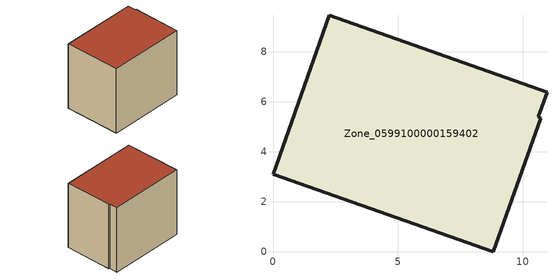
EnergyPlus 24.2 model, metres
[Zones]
Zone_0599100000159402
 floor ground (C_G): 10.98,6.38 10.63,5.4 10.73,5.35 8.83,0 0,3.1 2.25,9.46 z0.51
 wall outside (C_F): 10.98,6.38 2.25,9.46 0,3.1 8.83,0 10.73,5.35 10.63,5.4 10.98,6.38 z0.51:8.64
 roof outside (C_R): 10.63,5.4 10.98,6.38 2.25,9.46 0,3.1 8.83,0 10.73,5.35 z8.64
[BUILDING]
Pand.0599100000159402: North Axis=0; Terrain=City; Loads Convergence Tolerance Value=0.04; Temperature Convergence Tolerance Value=0.4; Solar Distribution=FullExterior; Maximum Number of Warmup Days=25; Minimum Number of Warmup Days=1
[Site:Location]
Rotterdam.The.Hague.AP_ZH_NLD Design_Conditions: Latitude=51.96; Longitude=4.45; Time Zone=1; Elevation=-4.5
[SITE:GROUNDTEMPERATURE:BUILDINGSURFACE]
18, 18, 18, 18, 18, 18, 18, 18, 18, 18, 18, 18
[MATERIAL] Thermal Absorptance=0.9; Solar Absorptance=0.7; Visible Absorptance=0.7
Name | Roughness | Thickness | Conductivity | Density | Specific Heat
G.TC.1965-1974 | MediumSmooth | 0.15 | 0.882353 | 540 | 1210
F.TC.1965-1974 | Rough | 0.3 | 0.697674 | 1920 | 840
R.TC.1965-1974 | MediumRough | 0.2 | 0.232558 | 1500 | 1000
[CONSTRUCTION]
C_G: G.TC.1965-1974
C_F: F.TC.1965-1974
C_R: R.TC.1965-1974
[ZONE]
Zone_0599100000159402: Type=1; Multiplier=1; Ceiling Height=Autocalculate; Volume=Autocalculate; Floor Area=autocalculate; Part of Total Floor Area=Yes
[ZONEINFILTRATION:DESIGNFLOWRATE]
Infil_Zone_0599100000159402: Zone or ZoneList or Space or SpaceList=Zone_0599100000159402; Schedule=AlwaysOn; Design Flow Rate Calculation Method=Flow/Area; Flow Rate per Floor Area=0.003; Constant Term Coefficient=1; Temperature Term Coefficient=0; Velocity Term Coefficient=0; Velocity Squared Term Coefficient=0
[HVACTEMPLATE:ZONE:IDEALLOADSAIRSYSTEM]
Zone_0599100000159402: Maximum Heating Supply Air Temperature=50; Minimum Cooling Supply Air Temperature=13; Maximum Heating Supply Air Humidity Ratio=0.0156; Minimum Cooling Supply Air Humidity Ratio=0.0077; Heating Limit=NoLimit; Cooling Limit=NoLimit; Dehumidification Control Type=ConstantSensibleHeatRatio; Cooling Sensible Heat Ratio=0.7; Dehumidification Setpoint=60; Humidification Control Type=None; Humidification Setpoint=30; Outdoor Air Method=None; Outdoor Air Flow Rate per Person=0.00944; Outdoor Air Flow Rate per Zone Floor Area=0; Outdoor Air Flow Rate per Zone=0; Demand Controlled Ventilation Type=None; Outdoor Air Economizer Type=NoEconomizer; Heat Recovery Type=None; Sensible Heat Recovery Effectiveness=0.7; Latent Heat Recovery Effectiveness=0.65
[ZONECONTROL:THERMOSTAT]
ThermostatControl_Zone_0599100000159402: Zone or ZoneList=Zone_0599100000159402; Control Type Schedule=DualSetpointControlType; Control 1=Thermostat_Zone_0599100000159402; Temperature Difference Between Cutout And Setpoint=0
[THERMOSTATSETPOINT:DUALSETPOINT]
Thermostat_Zone_0599100000159402: Heating Setpoint Temperature Schedule=HeatingSetpoint_Zone_0599100000159402; Cooling Setpoint Temperature Schedule=CoolingSetpoint_Zone_0599100000159402
[SCHEDULE:COMPACT]
HeatingSetpoint_Zone_0599100000159402: Through: 12/31, For: AllDays, Until: 24:00, 21
CoolingSetpoint_Zone_0599100000159402: Through: 12/31, For: AllDays, Until: 24:00, 24
DualSetpointControlType: Through: 12/31, For: AllDays, Until: 24:00, 4
AlwaysOn: Through: 12/31, For: AllDays, Until: 24:00, 1
